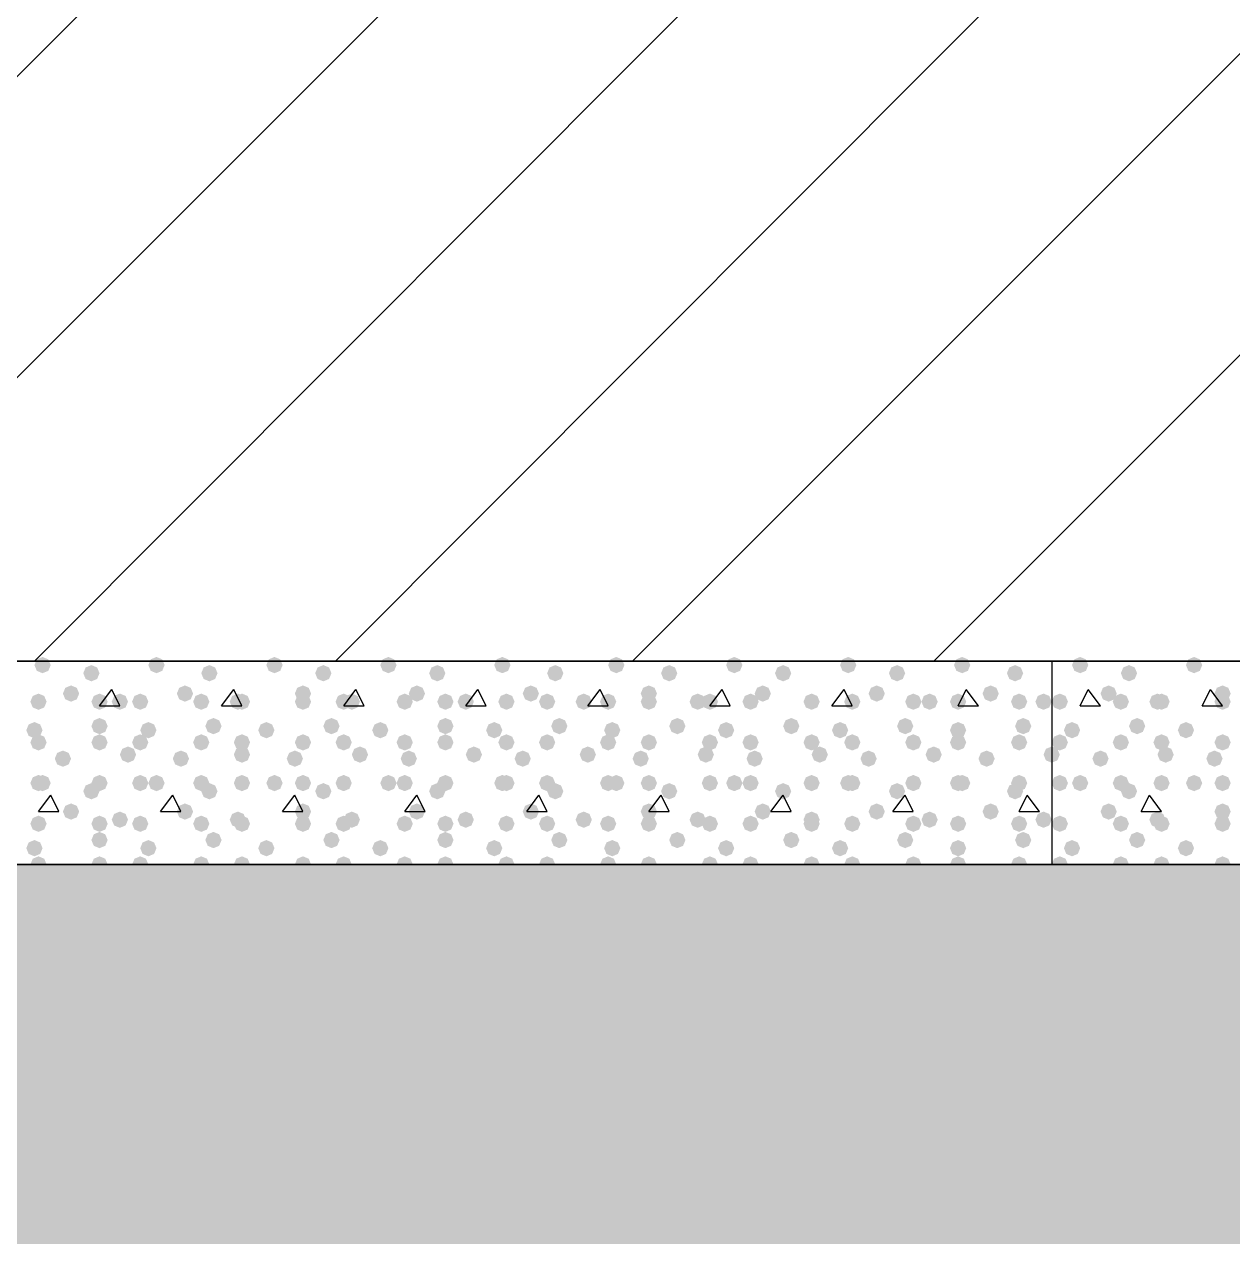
# Model space of a CAD drawing. Header units: millimetres. Extents: x 0 to 420, y 0 to 297.
# Drawn here: x 98.4 to 110.98, y 138.75 to 151.36 of the extents above; entities that cross this region are included whole.
import ezdxf

# ---------------------------------------------------------------- set-up
doc = ezdxf.new("R2010")
doc.units = ezdxf.units.MM
doc.layers.get('0').update_dxf_attribs({"linetype": 'CONTINUOUS'})

msp = doc.modelspace()

# ---------------------------------------------------------------- hatches: boundary and pattern name
at = {"true_color": 0x000008}
for points in [[(98.679, 144.695333), (98.654129, 144.635537), (98.594333, 144.610667), (98.534538, 144.635537), (98.509667, 144.695333), (98.534537, 144.755129), (98.594333, 144.78), (98.654129, 144.755129)], [(99.864333, 144.695333), (99.839462, 144.635537), (99.779667, 144.610667), (99.719871, 144.635537), (99.695, 144.695333), (99.719871, 144.755129), (99.779667, 144.78), (99.839462, 144.755129)], [(101.092, 144.695333), (101.067129, 144.635537), (101.007333, 144.610667), (100.947538, 144.635537), (100.922667, 144.695333), (100.947537, 144.755129), (101.007333, 144.78), (101.067129, 144.755129)], [(102.277333, 144.695333), (102.252463, 144.635537), (102.192667, 144.610667), (102.132871, 144.635537), (102.108, 144.695333), (102.132871, 144.755129), (102.192667, 144.78), (102.252462, 144.755129)], [(103.462667, 144.695333), (103.437796, 144.635537), (103.378, 144.610667), (103.318204, 144.635537), (103.293333, 144.695333), (103.318204, 144.755129), (103.378, 144.78), (103.437796, 144.755129)], [(104.648, 144.695333), (104.623129, 144.635537), (104.563333, 144.610667), (104.503537, 144.635537), (104.478667, 144.695333), (104.503537, 144.755129), (104.563333, 144.78), (104.623129, 144.755129)], [(105.875667, 144.695333), (105.850796, 144.635537), (105.791, 144.610667), (105.731204, 144.635537), (105.706333, 144.695333), (105.731204, 144.755129), (105.791, 144.78), (105.850796, 144.755129)], [(107.061, 144.695333), (107.036129, 144.635537), (106.976333, 144.610667), (106.916537, 144.635537), (106.891667, 144.695333), (106.916537, 144.755129), (106.976333, 144.78), (107.036129, 144.755129)], [(108.246333, 144.695333), (108.221463, 144.635537), (108.161667, 144.610667), (108.101871, 144.635537), (108.077, 144.695333), (108.101871, 144.755129), (108.161667, 144.78), (108.221462, 144.755129)], [(99.187, 144.610667), (99.162129, 144.550871), (99.102333, 144.526), (99.042538, 144.550871), (99.017667, 144.610667), (99.042537, 144.670462), (99.102333, 144.695333), (99.162129, 144.670463)], [(100.414667, 144.610667), (100.389796, 144.550871), (100.33, 144.526), (100.270204, 144.550871), (100.245333, 144.610667), (100.270204, 144.670462), (100.33, 144.695333), (100.389796, 144.670463)], [(101.6, 144.610667), (101.575129, 144.550871), (101.515333, 144.526), (101.455538, 144.550871), (101.430667, 144.610667), (101.455537, 144.670462), (101.515333, 144.695333), (101.575129, 144.670463)], [(102.785333, 144.610667), (102.760463, 144.550871), (102.700667, 144.526), (102.640871, 144.550871), (102.616, 144.610667), (102.640871, 144.670462), (102.700667, 144.695333), (102.760462, 144.670463)], [(104.013, 144.610667), (103.988129, 144.550871), (103.928333, 144.526), (103.868537, 144.550871), (103.843667, 144.610667), (103.868537, 144.670462), (103.928333, 144.695333), (103.988129, 144.670463)], [(105.198333, 144.610667), (105.173463, 144.550871), (105.113667, 144.526), (105.053871, 144.550871), (105.029, 144.610667), (105.053871, 144.670462), (105.113667, 144.695333), (105.173462, 144.670463)], [(106.383667, 144.610667), (106.358796, 144.550871), (106.299, 144.526), (106.239204, 144.550871), (106.214333, 144.610667), (106.239204, 144.670462), (106.299, 144.695333), (106.358796, 144.670463)], [(107.569, 144.610667), (107.544129, 144.550871), (107.484333, 144.526), (107.424538, 144.550871), (107.399667, 144.610667), (107.424537, 144.670462), (107.484333, 144.695333), (107.544129, 144.670463)], [(108.796667, 144.610667), (108.771796, 144.550871), (108.712, 144.526), (108.652204, 144.550871), (108.627333, 144.610667), (108.652204, 144.670462), (108.712, 144.695333), (108.771796, 144.670463)], [(98.975333, 144.399), (98.950463, 144.339204), (98.890667, 144.314333), (98.830871, 144.339204), (98.806, 144.399), (98.830871, 144.458796), (98.890667, 144.483667), (98.950462, 144.458796)], [(100.160667, 144.399), (100.135796, 144.339204), (100.076, 144.314333), (100.016204, 144.339204), (99.991333, 144.399), (100.016204, 144.458796), (100.076, 144.483667), (100.135796, 144.458796)], [(101.388333, 144.399), (101.363463, 144.339204), (101.303667, 144.314333), (101.243871, 144.339204), (101.219, 144.399), (101.243871, 144.458796), (101.303667, 144.483667), (101.363462, 144.458796)], [(102.573667, 144.399), (102.548796, 144.339204), (102.489, 144.314333), (102.429204, 144.339204), (102.404333, 144.399), (102.429204, 144.458796), (102.489, 144.483667), (102.548796, 144.458796)], [(103.759, 144.399), (103.734129, 144.339204), (103.674333, 144.314333), (103.614538, 144.339204), (103.589667, 144.399), (103.614537, 144.458796), (103.674333, 144.483667), (103.734129, 144.458796)], [(104.986667, 144.399), (104.961796, 144.339204), (104.902, 144.314333), (104.842204, 144.339204), (104.817333, 144.399), (104.842204, 144.458796), (104.902, 144.483667), (104.961796, 144.458796)], [(106.172, 144.399), (106.147129, 144.339204), (106.087333, 144.314333), (106.027538, 144.339204), (106.002667, 144.399), (106.027537, 144.458796), (106.087333, 144.483667), (106.147129, 144.458796)], [(107.357333, 144.399), (107.332463, 144.339204), (107.272667, 144.314333), (107.212871, 144.339204), (107.188, 144.399), (107.212871, 144.458796), (107.272667, 144.483667), (107.332462, 144.458796)], [(108.542667, 144.399), (108.517796, 144.339204), (108.458, 144.314333), (108.398204, 144.339204), (108.373333, 144.399), (108.398204, 144.458796), (108.458, 144.483667), (108.517796, 144.458796)], [(98.636667, 144.314333), (98.611796, 144.254537), (98.552, 144.229667), (98.492204, 144.254537), (98.467333, 144.314333), (98.492204, 144.374129), (98.552, 144.399), (98.611796, 144.374129)], [(99.271667, 144.314333), (99.246796, 144.254537), (99.187, 144.229667), (99.127204, 144.254537), (99.102333, 144.314333), (99.127204, 144.374129), (99.187, 144.399), (99.246796, 144.374129)], [(99.483333, 144.314333), (99.458463, 144.254537), (99.398667, 144.229667), (99.338871, 144.254537), (99.314, 144.314333), (99.338871, 144.374129), (99.398667, 144.399), (99.458462, 144.374129)], [(99.695, 144.314333), (99.670129, 144.254537), (99.610333, 144.229667), (99.550538, 144.254537), (99.525667, 144.314333), (99.550537, 144.374129), (99.610333, 144.399), (99.670129, 144.374129)], [(100.33, 144.314333), (100.305129, 144.254537), (100.245333, 144.229667), (100.185538, 144.254537), (100.160667, 144.314333), (100.185537, 144.374129), (100.245333, 144.399), (100.305129, 144.374129)], [(100.711, 144.314333), (100.686129, 144.254537), (100.626333, 144.229667), (100.566537, 144.254537), (100.541667, 144.314333), (100.566537, 144.374129), (100.626333, 144.399), (100.686129, 144.374129)], [(100.753333, 144.314333), (100.728463, 144.254537), (100.668667, 144.229667), (100.608871, 144.254537), (100.584, 144.314333), (100.608871, 144.374129), (100.668667, 144.399), (100.728462, 144.374129)], [(101.388333, 144.314333), (101.363463, 144.254537), (101.303667, 144.229667), (101.243871, 144.254537), (101.219, 144.314333), (101.243871, 144.374129), (101.303667, 144.399), (101.363462, 144.374129)], [(101.811667, 144.314333), (101.786796, 144.254537), (101.727, 144.229667), (101.667204, 144.254537), (101.642333, 144.314333), (101.667204, 144.374129), (101.727, 144.399), (101.786796, 144.374129)], [(101.896333, 144.314333), (101.871462, 144.254537), (101.811667, 144.229667), (101.751871, 144.254537), (101.727, 144.314333), (101.751871, 144.374129), (101.811667, 144.399), (101.871462, 144.374129)], [(102.446667, 144.314333), (102.421796, 144.254537), (102.362, 144.229667), (102.302204, 144.254537), (102.277333, 144.314333), (102.302204, 144.374129), (102.362, 144.399), (102.421796, 144.374129)], [(102.87, 144.314333), (102.845129, 144.254537), (102.785333, 144.229667), (102.725538, 144.254537), (102.700667, 144.314333), (102.725537, 144.374129), (102.785333, 144.399), (102.845129, 144.374129)], [(103.081667, 144.314333), (103.056796, 144.254537), (102.997, 144.229667), (102.937204, 144.254537), (102.912333, 144.314333), (102.937204, 144.374129), (102.997, 144.399), (103.056796, 144.374129)], [(103.505, 144.314333), (103.480129, 144.254537), (103.420333, 144.229667), (103.360538, 144.254537), (103.335667, 144.314333), (103.360537, 144.374129), (103.420333, 144.399), (103.480129, 144.374129)], [(103.928333, 144.314333), (103.903463, 144.254537), (103.843667, 144.229667), (103.783871, 144.254537), (103.759, 144.314333), (103.783871, 144.374129), (103.843667, 144.399), (103.903462, 144.374129)], [(104.309333, 144.314333), (104.284462, 144.254537), (104.224667, 144.229667), (104.164871, 144.254537), (104.14, 144.314333), (104.164871, 144.374129), (104.224667, 144.399), (104.284462, 144.374129)], [(104.563333, 144.314333), (104.538463, 144.254537), (104.478667, 144.229667), (104.418871, 144.254537), (104.394, 144.314333), (104.418871, 144.374129), (104.478667, 144.399), (104.538462, 144.374129)], [(104.986667, 144.314333), (104.961796, 144.254537), (104.902, 144.229667), (104.842204, 144.254537), (104.817333, 144.314333), (104.842204, 144.374129), (104.902, 144.399), (104.961796, 144.374129)], [(105.494667, 144.314333), (105.469796, 144.254537), (105.41, 144.229667), (105.350204, 144.254537), (105.325333, 144.314333), (105.350204, 144.374129), (105.41, 144.399), (105.469796, 144.374129)], [(105.621667, 144.314333), (105.596796, 144.254537), (105.537, 144.229667), (105.477204, 144.254537), (105.452333, 144.314333), (105.477204, 144.374129), (105.537, 144.399), (105.596796, 144.374129)], [(106.045, 144.314333), (106.020129, 144.254537), (105.960333, 144.229667), (105.900538, 144.254537), (105.875667, 144.314333), (105.900537, 144.374129), (105.960333, 144.399), (106.020129, 144.374129)], [(106.68, 144.314333), (106.655129, 144.254537), (106.595333, 144.229667), (106.535538, 144.254537), (106.510667, 144.314333), (106.535537, 144.374129), (106.595333, 144.399), (106.655129, 144.374129)], [(106.68, 144.314333), (106.655129, 144.254537), (106.595333, 144.229667), (106.535538, 144.254537), (106.510667, 144.314333), (106.535537, 144.374129), (106.595333, 144.399), (106.655129, 144.374129)], [(107.103333, 144.314333), (107.078463, 144.254537), (107.018667, 144.229667), (106.958871, 144.254537), (106.934, 144.314333), (106.958871, 144.374129), (107.018667, 144.399), (107.078462, 144.374129)], [(107.738333, 144.314333), (107.713463, 144.254537), (107.653667, 144.229667), (107.593871, 144.254537), (107.569, 144.314333), (107.593871, 144.374129), (107.653667, 144.399), (107.713462, 144.374129)], [(107.907667, 144.314333), (107.882796, 144.254537), (107.823, 144.229667), (107.763204, 144.254537), (107.738333, 144.314333), (107.763204, 144.374129), (107.823, 144.399), (107.882796, 144.374129)], [(108.204, 144.314333), (108.179129, 144.254537), (108.119333, 144.229667), (108.059538, 144.254537), (108.034667, 144.314333), (108.059537, 144.374129), (108.119333, 144.399), (108.179129, 144.374129)], [(108.839, 144.314333), (108.814129, 144.254537), (108.754333, 144.229667), (108.694538, 144.254537), (108.669667, 144.314333), (108.694537, 144.374129), (108.754333, 144.399), (108.814129, 144.374129)], [(109.093, 144.314333), (109.068129, 144.254537), (109.008333, 144.229667), (108.948538, 144.254537), (108.923667, 144.314333), (108.948537, 144.374129), (109.008333, 144.399), (109.068129, 144.374129)], [(98.594333, 144.018), (98.569462, 143.958204), (98.509667, 143.933333), (98.449871, 143.958204), (98.425, 144.018), (98.449871, 144.077796), (98.509667, 144.102667), (98.569462, 144.077796)], [(99.271667, 144.060333), (99.246796, 144.000537), (99.187, 143.975667), (99.127204, 144.000537), (99.102333, 144.060333), (99.127204, 144.120129), (99.187, 144.145), (99.246796, 144.120129)], [(99.779667, 144.018), (99.754796, 143.958204), (99.695, 143.933333), (99.635204, 143.958204), (99.610333, 144.018), (99.635204, 144.077796), (99.695, 144.102667), (99.754796, 144.077796)], [(100.457, 144.060333), (100.432129, 144.000537), (100.372333, 143.975667), (100.312538, 144.000537), (100.287667, 144.060333), (100.312537, 144.120129), (100.372333, 144.145), (100.432129, 144.120129)], [(101.007333, 144.018), (100.982463, 143.958204), (100.922667, 143.933333), (100.862871, 143.958204), (100.838, 144.018), (100.862871, 144.077796), (100.922667, 144.102667), (100.982462, 144.077796)], [(101.684667, 144.060333), (101.659796, 144.000537), (101.6, 143.975667), (101.540204, 144.000537), (101.515333, 144.060333), (101.540204, 144.120129), (101.6, 144.145), (101.659796, 144.120129)], [(102.192667, 144.018), (102.167796, 143.958204), (102.108, 143.933333), (102.048204, 143.958204), (102.023333, 144.018), (102.048204, 144.077796), (102.108, 144.102667), (102.167796, 144.077796)], [(102.87, 144.060333), (102.845129, 144.000537), (102.785333, 143.975667), (102.725538, 144.000537), (102.700667, 144.060333), (102.725537, 144.120129), (102.785333, 144.145), (102.845129, 144.120129)], [(103.378, 144.018), (103.353129, 143.958204), (103.293333, 143.933333), (103.233538, 143.958204), (103.208667, 144.018), (103.233537, 144.077796), (103.293333, 144.102667), (103.353129, 144.077796)], [(104.055333, 144.060333), (104.030463, 144.000537), (103.970667, 143.975667), (103.910871, 144.000537), (103.886, 144.060333), (103.910871, 144.120129), (103.970667, 144.145), (104.030462, 144.120129)], [(104.605667, 144.018), (104.580796, 143.958204), (104.521, 143.933333), (104.461204, 143.958204), (104.436333, 144.018), (104.461204, 144.077796), (104.521, 144.102667), (104.580796, 144.077796)], [(105.283, 144.060333), (105.258129, 144.000537), (105.198333, 143.975667), (105.138538, 144.000537), (105.113667, 144.060333), (105.138537, 144.120129), (105.198333, 144.145), (105.258129, 144.120129)], [(105.791, 144.018), (105.766129, 143.958204), (105.706333, 143.933333), (105.646537, 143.958204), (105.621667, 144.018), (105.646537, 144.077796), (105.706333, 144.102667), (105.766129, 144.077796)], [(106.468333, 144.060333), (106.443463, 144.000537), (106.383667, 143.975667), (106.323871, 144.000537), (106.299, 144.060333), (106.323871, 144.120129), (106.383667, 144.145), (106.443462, 144.120129)], [(106.976333, 144.018), (106.951462, 143.958204), (106.891667, 143.933333), (106.831871, 143.958204), (106.807, 144.018), (106.831871, 144.077796), (106.891667, 144.102667), (106.951462, 144.077796)], [(107.653667, 144.060333), (107.628796, 144.000537), (107.569, 143.975667), (107.509204, 144.000537), (107.484333, 144.060333), (107.509204, 144.120129), (107.569, 144.145), (107.628796, 144.120129)], [(108.204, 144.018), (108.179129, 143.958204), (108.119333, 143.933333), (108.059538, 143.958204), (108.034667, 144.018), (108.059537, 144.077796), (108.119333, 144.102667), (108.179129, 144.077796)], [(108.881333, 144.060333), (108.856462, 144.000537), (108.796667, 143.975667), (108.736871, 144.000537), (108.712, 144.060333), (108.736871, 144.120129), (108.796667, 144.145), (108.856462, 144.120129)], [(98.636667, 143.891), (98.611796, 143.831204), (98.552, 143.806333), (98.492204, 143.831204), (98.467333, 143.891), (98.492204, 143.950796), (98.552, 143.975667), (98.611796, 143.950796)], [(99.271667, 143.891), (99.246796, 143.831204), (99.187, 143.806333), (99.127204, 143.831204), (99.102333, 143.891), (99.127204, 143.950796), (99.187, 143.975667), (99.246796, 143.950796)], [(99.695, 143.891), (99.670129, 143.831204), (99.610333, 143.806333), (99.550538, 143.831204), (99.525667, 143.891), (99.550537, 143.950796), (99.610333, 143.975667), (99.670129, 143.950796)], [(100.33, 143.891), (100.305129, 143.831204), (100.245333, 143.806333), (100.185538, 143.831204), (100.160667, 143.891), (100.185537, 143.950796), (100.245333, 143.975667), (100.305129, 143.950796)], [(100.753333, 143.891), (100.728463, 143.831204), (100.668667, 143.806333), (100.608871, 143.831204), (100.584, 143.891), (100.608871, 143.950796), (100.668667, 143.975667), (100.728462, 143.950796)], [(101.388333, 143.891), (101.363463, 143.831204), (101.303667, 143.806333), (101.243871, 143.831204), (101.219, 143.891), (101.243871, 143.950796), (101.303667, 143.975667), (101.363462, 143.950796)], [(101.811667, 143.891), (101.786796, 143.831204), (101.727, 143.806333), (101.667204, 143.831204), (101.642333, 143.891), (101.667204, 143.950796), (101.727, 143.975667), (101.786796, 143.950796)], [(102.446667, 143.891), (102.421796, 143.831204), (102.362, 143.806333), (102.302204, 143.831204), (102.277333, 143.891), (102.302204, 143.950796), (102.362, 143.975667), (102.421796, 143.950796)], [(102.87, 143.891), (102.845129, 143.831204), (102.785333, 143.806333), (102.725538, 143.831204), (102.700667, 143.891), (102.725537, 143.950796), (102.785333, 143.975667), (102.845129, 143.950796)], [(103.505, 143.891), (103.480129, 143.831204), (103.420333, 143.806333), (103.360538, 143.831204), (103.335667, 143.891), (103.360537, 143.950796), (103.420333, 143.975667), (103.480129, 143.950796)], [(103.928333, 143.891), (103.903463, 143.831204), (103.843667, 143.806333), (103.783871, 143.831204), (103.759, 143.891), (103.783871, 143.950796), (103.843667, 143.975667), (103.903462, 143.950796)], [(104.563333, 143.891), (104.538463, 143.831204), (104.478667, 143.806333), (104.418871, 143.831204), (104.394, 143.891), (104.418871, 143.950796), (104.478667, 143.975667), (104.538462, 143.950796)], [(104.986667, 143.891), (104.961796, 143.831204), (104.902, 143.806333), (104.842204, 143.831204), (104.817333, 143.891), (104.842204, 143.950796), (104.902, 143.975667), (104.961796, 143.950796)], [(105.621667, 143.891), (105.596796, 143.831204), (105.537, 143.806333), (105.477204, 143.831204), (105.452333, 143.891), (105.477204, 143.950796), (105.537, 143.975667), (105.596796, 143.950796)], [(106.045, 143.891), (106.020129, 143.831204), (105.960333, 143.806333), (105.900538, 143.831204), (105.875667, 143.891), (105.900537, 143.950796), (105.960333, 143.975667), (106.020129, 143.950796)], [(106.68, 143.891), (106.655129, 143.831204), (106.595333, 143.806333), (106.535538, 143.831204), (106.510667, 143.891), (106.535537, 143.950796), (106.595333, 143.975667), (106.655129, 143.950796)], [(107.103333, 143.891), (107.078463, 143.831204), (107.018667, 143.806333), (106.958871, 143.831204), (106.934, 143.891), (106.958871, 143.950796), (107.018667, 143.975667), (107.078462, 143.950796)], [(107.738333, 143.891), (107.713463, 143.831204), (107.653667, 143.806333), (107.593871, 143.831204), (107.569, 143.891), (107.593871, 143.950796), (107.653667, 143.975667), (107.713462, 143.950796)], [(108.204, 143.891), (108.179129, 143.831204), (108.119333, 143.806333), (108.059538, 143.831204), (108.034667, 143.891), (108.059537, 143.950796), (108.119333, 143.975667), (108.179129, 143.950796)], [(108.839, 143.891), (108.814129, 143.831204), (108.754333, 143.806333), (108.694538, 143.831204), (108.669667, 143.891), (108.694537, 143.950796), (108.754333, 143.975667), (108.814129, 143.950796)], [(99.568, 143.764), (99.543129, 143.704204), (99.483333, 143.679333), (99.423537, 143.704204), (99.398667, 143.764), (99.423537, 143.823796), (99.483333, 143.848667), (99.543129, 143.823796)], [(100.753333, 143.764), (100.728463, 143.704204), (100.668667, 143.679333), (100.608871, 143.704204), (100.584, 143.764), (100.608871, 143.823796), (100.668667, 143.848667), (100.728462, 143.823796)], [(101.981, 143.764), (101.956129, 143.704204), (101.896333, 143.679333), (101.836537, 143.704204), (101.811667, 143.764), (101.836537, 143.823796), (101.896333, 143.848667), (101.956129, 143.823796)], [(103.166333, 143.764), (103.141462, 143.704204), (103.081667, 143.679333), (103.021871, 143.704204), (102.997, 143.764), (103.021871, 143.823796), (103.081667, 143.848667), (103.141462, 143.823796)], [(104.351667, 143.764), (104.326796, 143.704204), (104.267, 143.679333), (104.207204, 143.704204), (104.182333, 143.764), (104.207204, 143.823796), (104.267, 143.848667), (104.326796, 143.823796)], [(105.579333, 143.764), (105.554462, 143.704204), (105.494667, 143.679333), (105.434871, 143.704204), (105.41, 143.764), (105.434871, 143.823796), (105.494667, 143.848667), (105.554462, 143.823796)], [(106.764667, 143.764), (106.739796, 143.704204), (106.68, 143.679333), (106.620204, 143.704204), (106.595333, 143.764), (106.620204, 143.823796), (106.68, 143.848667), (106.739796, 143.823796)], [(107.95, 143.764), (107.925129, 143.704204), (107.865333, 143.679333), (107.805538, 143.704204), (107.780667, 143.764), (107.805537, 143.823796), (107.865333, 143.848667), (107.925129, 143.823796)], [(109.177667, 143.764), (109.152796, 143.704204), (109.093, 143.679333), (109.033204, 143.704204), (109.008333, 143.764), (109.033204, 143.823796), (109.093, 143.848667), (109.152796, 143.823796)], [(98.890667, 143.721667), (98.865796, 143.661871), (98.806, 143.637), (98.746204, 143.661871), (98.721333, 143.721667), (98.746204, 143.781462), (98.806, 143.806333), (98.865796, 143.781463)], [(100.118333, 143.721667), (100.093463, 143.661871), (100.033667, 143.637), (99.973871, 143.661871), (99.949, 143.721667), (99.973871, 143.781462), (100.033667, 143.806333), (100.093462, 143.781463)], [(101.303667, 143.721667), (101.278796, 143.661871), (101.219, 143.637), (101.159204, 143.661871), (101.134333, 143.721667), (101.159204, 143.781462), (101.219, 143.806333), (101.278796, 143.781463)], [(102.489, 143.721667), (102.464129, 143.661871), (102.404333, 143.637), (102.344538, 143.661871), (102.319667, 143.721667), (102.344537, 143.781462), (102.404333, 143.806333), (102.464129, 143.781463)], [(103.674333, 143.721667), (103.649462, 143.661871), (103.589667, 143.637), (103.529871, 143.661871), (103.505, 143.721667), (103.529871, 143.781462), (103.589667, 143.806333), (103.649462, 143.781463)], [(104.902, 143.721667), (104.877129, 143.661871), (104.817333, 143.637), (104.757538, 143.661871), (104.732667, 143.721667), (104.757537, 143.781462), (104.817333, 143.806333), (104.877129, 143.781463)], [(106.087333, 143.721667), (106.062463, 143.661871), (106.002667, 143.637), (105.942871, 143.661871), (105.918, 143.721667), (105.942871, 143.781462), (106.002667, 143.806333), (106.062462, 143.781463)], [(107.272667, 143.721667), (107.247796, 143.661871), (107.188, 143.637), (107.128204, 143.661871), (107.103333, 143.721667), (107.128204, 143.781462), (107.188, 143.806333), (107.247796, 143.781463)], [(108.500333, 143.721667), (108.475463, 143.661871), (108.415667, 143.637), (108.355871, 143.661871), (108.331, 143.721667), (108.355871, 143.781462), (108.415667, 143.806333), (108.475462, 143.781463)], [(98.636667, 143.467667), (98.611796, 143.407871), (98.552, 143.383), (98.492204, 143.407871), (98.467333, 143.467667), (98.492204, 143.527462), (98.552, 143.552333), (98.611796, 143.527463)], [(98.679, 143.467667), (98.654129, 143.407871), (98.594333, 143.383), (98.534538, 143.407871), (98.509667, 143.467667), (98.534537, 143.527462), (98.594333, 143.552333), (98.654129, 143.527463)], [(99.187, 143.383), (99.162129, 143.323204), (99.102333, 143.298333), (99.042538, 143.323204), (99.017667, 143.383), (99.042537, 143.442796), (99.102333, 143.467667), (99.162129, 143.442796)], [(99.271667, 143.467667), (99.246796, 143.407871), (99.187, 143.383), (99.127204, 143.407871), (99.102333, 143.467667), (99.127204, 143.527462), (99.187, 143.552333), (99.246796, 143.527463)], [(99.695, 143.467667), (99.670129, 143.407871), (99.610333, 143.383), (99.550538, 143.407871), (99.525667, 143.467667), (99.550537, 143.527462), (99.610333, 143.552333), (99.670129, 143.527463)], [(99.864333, 143.467667), (99.839462, 143.407871), (99.779667, 143.383), (99.719871, 143.407871), (99.695, 143.467667), (99.719871, 143.527462), (99.779667, 143.552333), (99.839462, 143.527463)], [(100.33, 143.467667), (100.305129, 143.407871), (100.245333, 143.383), (100.185538, 143.407871), (100.160667, 143.467667), (100.185537, 143.527462), (100.245333, 143.552333), (100.305129, 143.527463)], [(100.414667, 143.383), (100.389796, 143.323204), (100.33, 143.298333), (100.270204, 143.323204), (100.245333, 143.383), (100.270204, 143.442796), (100.33, 143.467667), (100.389796, 143.442796)], [(100.753333, 143.467667), (100.728463, 143.407871), (100.668667, 143.383), (100.608871, 143.407871), (100.584, 143.467667), (100.608871, 143.527462), (100.668667, 143.552333), (100.728462, 143.527463)], [(101.092, 143.467667), (101.067129, 143.407871), (101.007333, 143.383), (100.947538, 143.407871), (100.922667, 143.467667), (100.947537, 143.527462), (101.007333, 143.552333), (101.067129, 143.527463)], [(101.388333, 143.467667), (101.363463, 143.407871), (101.303667, 143.383), (101.243871, 143.407871), (101.219, 143.467667), (101.243871, 143.527462), (101.303667, 143.552333), (101.363462, 143.527463)], [(101.6, 143.383), (101.575129, 143.323204), (101.515333, 143.298333), (101.455538, 143.323204), (101.430667, 143.383), (101.455537, 143.442796), (101.515333, 143.467667), (101.575129, 143.442796)], [(101.811667, 143.467667), (101.786796, 143.407871), (101.727, 143.383), (101.667204, 143.407871), (101.642333, 143.467667), (101.667204, 143.527462), (101.727, 143.552333), (101.786796, 143.527463)], [(102.277333, 143.467667), (102.252463, 143.407871), (102.192667, 143.383), (102.132871, 143.407871), (102.108, 143.467667), (102.132871, 143.527462), (102.192667, 143.552333), (102.252462, 143.527463)], [(102.446667, 143.467667), (102.421796, 143.407871), (102.362, 143.383), (102.302204, 143.407871), (102.277333, 143.467667), (102.302204, 143.527462), (102.362, 143.552333), (102.421796, 143.527463)], [(102.785333, 143.383), (102.760463, 143.323204), (102.700667, 143.298333), (102.640871, 143.323204), (102.616, 143.383), (102.640871, 143.442796), (102.700667, 143.467667), (102.760462, 143.442796)], [(102.87, 143.467667), (102.845129, 143.407871), (102.785333, 143.383), (102.725538, 143.407871), (102.700667, 143.467667), (102.725537, 143.527462), (102.785333, 143.552333), (102.845129, 143.527463)], [(103.462667, 143.467667), (103.437796, 143.407871), (103.378, 143.383), (103.318204, 143.407871), (103.293333, 143.467667), (103.318204, 143.527462), (103.378, 143.552333), (103.437796, 143.527463)], [(103.505, 143.467667), (103.480129, 143.407871), (103.420333, 143.383), (103.360538, 143.407871), (103.335667, 143.467667), (103.360537, 143.527462), (103.420333, 143.552333), (103.480129, 143.527463)], [(103.928333, 143.467667), (103.903463, 143.407871), (103.843667, 143.383), (103.783871, 143.407871), (103.759, 143.467667), (103.783871, 143.527462), (103.843667, 143.552333), (103.903462, 143.527463)], [(104.013, 143.383), (103.988129, 143.323204), (103.928333, 143.298333), (103.868537, 143.323204), (103.843667, 143.383), (103.868537, 143.442796), (103.928333, 143.467667), (103.988129, 143.442796)], [(104.563333, 143.467667), (104.538463, 143.407871), (104.478667, 143.383), (104.418871, 143.407871), (104.394, 143.467667), (104.418871, 143.527462), (104.478667, 143.552333), (104.538462, 143.527463)], [(104.648, 143.467667), (104.623129, 143.407871), (104.563333, 143.383), (104.503537, 143.407871), (104.478667, 143.467667), (104.503537, 143.527462), (104.563333, 143.552333), (104.623129, 143.527463)], [(104.986667, 143.467667), (104.961796, 143.407871), (104.902, 143.383), (104.842204, 143.407871), (104.817333, 143.467667), (104.842204, 143.527462), (104.902, 143.552333), (104.961796, 143.527463)], [(105.198333, 143.383), (105.173463, 143.323204), (105.113667, 143.298333), (105.053871, 143.323204), (105.029, 143.383), (105.053871, 143.442796), (105.113667, 143.467667), (105.173462, 143.442796)], [(105.621667, 143.467667), (105.596796, 143.407871), (105.537, 143.383), (105.477204, 143.407871), (105.452333, 143.467667), (105.477204, 143.527462), (105.537, 143.552333), (105.596796, 143.527463)], [(105.875667, 143.467667), (105.850796, 143.407871), (105.791, 143.383), (105.731204, 143.407871), (105.706333, 143.467667), (105.731204, 143.527462), (105.791, 143.552333), (105.850796, 143.527463)], [(106.045, 143.467667), (106.020129, 143.407871), (105.960333, 143.383), (105.900538, 143.407871), (105.875667, 143.467667), (105.900537, 143.527462), (105.960333, 143.552333), (106.020129, 143.527463)], [(106.383667, 143.383), (106.358796, 143.323204), (106.299, 143.298333), (106.239204, 143.323204), (106.214333, 143.383), (106.239204, 143.442796), (106.299, 143.467667), (106.358796, 143.442796)], [(106.68, 143.467667), (106.655129, 143.407871), (106.595333, 143.383), (106.535538, 143.407871), (106.510667, 143.467667), (106.535537, 143.527462), (106.595333, 143.552333), (106.655129, 143.527463)], [(107.061, 143.467667), (107.036129, 143.407871), (106.976333, 143.383), (106.916537, 143.407871), (106.891667, 143.467667), (106.916537, 143.527462), (106.976333, 143.552333), (107.036129, 143.527463)], [(107.103333, 143.467667), (107.078463, 143.407871), (107.018667, 143.383), (106.958871, 143.407871), (106.934, 143.467667), (106.958871, 143.527462), (107.018667, 143.552333), (107.078462, 143.527463)], [(107.569, 143.383), (107.544129, 143.323204), (107.484333, 143.298333), (107.424538, 143.323204), (107.399667, 143.383), (107.424537, 143.442796), (107.484333, 143.467667), (107.544129, 143.442796)], [(107.738333, 143.467667), (107.713463, 143.407871), (107.653667, 143.383), (107.593871, 143.407871), (107.569, 143.467667), (107.593871, 143.527462), (107.653667, 143.552333), (107.713462, 143.527463)], [(108.204, 143.467667), (108.179129, 143.407871), (108.119333, 143.383), (108.059538, 143.407871), (108.034667, 143.467667), (108.059537, 143.527462), (108.119333, 143.552333), (108.179129, 143.527463)], [(108.246333, 143.467667), (108.221463, 143.407871), (108.161667, 143.383), (108.101871, 143.407871), (108.077, 143.467667), (108.101871, 143.527462), (108.161667, 143.552333), (108.221462, 143.527463)], [(108.796667, 143.383), (108.771796, 143.323204), (108.712, 143.298333), (108.652204, 143.323204), (108.627333, 143.383), (108.652204, 143.442796), (108.712, 143.467667), (108.771796, 143.442796)], [(108.839, 143.467667), (108.814129, 143.407871), (108.754333, 143.383), (108.694538, 143.407871), (108.669667, 143.467667), (108.694537, 143.527462), (108.754333, 143.552333), (108.814129, 143.527463)], [(98.975333, 143.171333), (98.950463, 143.111537), (98.890667, 143.086667), (98.830871, 143.111537), (98.806, 143.171333), (98.830871, 143.231129), (98.890667, 143.256), (98.950462, 143.231129)], [(100.160667, 143.171333), (100.135796, 143.111537), (100.076, 143.086667), (100.016204, 143.111537), (99.991333, 143.171333), (100.016204, 143.231129), (100.076, 143.256), (100.135796, 143.231129)], [(101.388333, 143.171333), (101.363463, 143.111537), (101.303667, 143.086667), (101.243871, 143.111537), (101.219, 143.171333), (101.243871, 143.231129), (101.303667, 143.256), (101.363462, 143.231129)], [(102.573667, 143.171333), (102.548796, 143.111537), (102.489, 143.086667), (102.429204, 143.111537), (102.404333, 143.171333), (102.429204, 143.231129), (102.489, 143.256), (102.548796, 143.231129)], [(103.759, 143.171333), (103.734129, 143.111537), (103.674333, 143.086667), (103.614538, 143.111537), (103.589667, 143.171333), (103.614537, 143.231129), (103.674333, 143.256), (103.734129, 143.231129)], [(104.986667, 143.171333), (104.961796, 143.111537), (104.902, 143.086667), (104.842204, 143.111537), (104.817333, 143.171333), (104.842204, 143.231129), (104.902, 143.256), (104.961796, 143.231129)], [(106.172, 143.171333), (106.147129, 143.111537), (106.087333, 143.086667), (106.027538, 143.111537), (106.002667, 143.171333), (106.027537, 143.231129), (106.087333, 143.256), (106.147129, 143.231129)], [(107.357333, 143.171333), (107.332463, 143.111537), (107.272667, 143.086667), (107.212871, 143.111537), (107.188, 143.171333), (107.212871, 143.231129), (107.272667, 143.256), (107.332462, 143.231129)], [(108.542667, 143.171333), (108.517796, 143.111537), (108.458, 143.086667), (108.398204, 143.111537), (108.373333, 143.171333), (108.398204, 143.231129), (108.458, 143.256), (108.517796, 143.231129)], [(98.636667, 143.044333), (98.611796, 142.984537), (98.552, 142.959667), (98.492204, 142.984537), (98.467333, 143.044333), (98.492204, 143.104129), (98.552, 143.129), (98.611796, 143.104129)], [(99.271667, 143.044333), (99.246796, 142.984537), (99.187, 142.959667), (99.127204, 142.984537), (99.102333, 143.044333), (99.127204, 143.104129), (99.187, 143.129), (99.246796, 143.104129)], [(99.483333, 143.086667), (99.458463, 143.026871), (99.398667, 143.002), (99.338871, 143.026871), (99.314, 143.086667), (99.338871, 143.146462), (99.398667, 143.171333), (99.458462, 143.146463)], [(99.695, 143.044333), (99.670129, 142.984537), (99.610333, 142.959667), (99.550538, 142.984537), (99.525667, 143.044333), (99.550537, 143.104129), (99.610333, 143.129), (99.670129, 143.104129)], [(100.33, 143.044333), (100.305129, 142.984537), (100.245333, 142.959667), (100.185538, 142.984537), (100.160667, 143.044333), (100.185537, 143.104129), (100.245333, 143.129), (100.305129, 143.104129)], [(100.711, 143.086667), (100.686129, 143.026871), (100.626333, 143.002), (100.566537, 143.026871), (100.541667, 143.086667), (100.566537, 143.146462), (100.626333, 143.171333), (100.686129, 143.146463)], [(100.753333, 143.044333), (100.728463, 142.984537), (100.668667, 142.959667), (100.608871, 142.984537), (100.584, 143.044333), (100.608871, 143.104129), (100.668667, 143.129), (100.728462, 143.104129)], [(101.388333, 143.044333), (101.363463, 142.984537), (101.303667, 142.959667), (101.243871, 142.984537), (101.219, 143.044333), (101.243871, 143.104129), (101.303667, 143.129), (101.363462, 143.104129)], [(101.811667, 143.044333), (101.786796, 142.984537), (101.727, 142.959667), (101.667204, 142.984537), (101.642333, 143.044333), (101.667204, 143.104129), (101.727, 143.129), (101.786796, 143.104129)], [(101.896333, 143.086667), (101.871462, 143.026871), (101.811667, 143.002), (101.751871, 143.026871), (101.727, 143.086667), (101.751871, 143.146462), (101.811667, 143.171333), (101.871462, 143.146463)], [(102.446667, 143.044333), (102.421796, 142.984537), (102.362, 142.959667), (102.302204, 142.984537), (102.277333, 143.044333), (102.302204, 143.104129), (102.362, 143.129), (102.421796, 143.104129)], [(102.87, 143.044333), (102.845129, 142.984537), (102.785333, 142.959667), (102.725538, 142.984537), (102.700667, 143.044333), (102.725537, 143.104129), (102.785333, 143.129), (102.845129, 143.104129)], [(103.081667, 143.086667), (103.056796, 143.026871), (102.997, 143.002), (102.937204, 143.026871), (102.912333, 143.086667), (102.937204, 143.146462), (102.997, 143.171333), (103.056796, 143.146463)], [(103.505, 143.044333), (103.480129, 142.984537), (103.420333, 142.959667), (103.360538, 142.984537), (103.335667, 143.044333), (103.360537, 143.104129), (103.420333, 143.129), (103.480129, 143.104129)], [(103.928333, 143.044333), (103.903463, 142.984537), (103.843667, 142.959667), (103.783871, 142.984537), (103.759, 143.044333), (103.783871, 143.104129), (103.843667, 143.129), (103.903462, 143.104129)], [(104.309333, 143.086667), (104.284462, 143.026871), (104.224667, 143.002), (104.164871, 143.026871), (104.14, 143.086667), (104.164871, 143.146462), (104.224667, 143.171333), (104.284462, 143.146463)], [(104.563333, 143.044333), (104.538463, 142.984537), (104.478667, 142.959667), (104.418871, 142.984537), (104.394, 143.044333), (104.418871, 143.104129), (104.478667, 143.129), (104.538462, 143.104129)], [(104.986667, 143.044333), (104.961796, 142.984537), (104.902, 142.959667), (104.842204, 142.984537), (104.817333, 143.044333), (104.842204, 143.104129), (104.902, 143.129), (104.961796, 143.104129)], [(105.494667, 143.086667), (105.469796, 143.026871), (105.41, 143.002), (105.350204, 143.026871), (105.325333, 143.086667), (105.350204, 143.146462), (105.41, 143.171333), (105.469796, 143.146463)], [(105.621667, 143.044333), (105.596796, 142.984537), (105.537, 142.959667), (105.477204, 142.984537), (105.452333, 143.044333), (105.477204, 143.104129), (105.537, 143.129), (105.596796, 143.104129)], [(106.045, 143.044333), (106.020129, 142.984537), (105.960333, 142.959667), (105.900538, 142.984537), (105.875667, 143.044333), (105.900537, 143.104129), (105.960333, 143.129), (106.020129, 143.104129)], [(106.68, 143.086667), (106.655129, 143.026871), (106.595333, 143.002), (106.535538, 143.026871), (106.510667, 143.086667), (106.535537, 143.146462), (106.595333, 143.171333), (106.655129, 143.146463)], [(106.68, 143.044333), (106.655129, 142.984537), (106.595333, 142.959667), (106.535538, 142.984537), (106.510667, 143.044333), (106.535537, 143.104129), (106.595333, 143.129), (106.655129, 143.104129)], [(107.103333, 143.044333), (107.078463, 142.984537), (107.018667, 142.959667), (106.958871, 142.984537), (106.934, 143.044333), (106.958871, 143.104129), (107.018667, 143.129), (107.078462, 143.104129)], [(107.738333, 143.044333), (107.713463, 142.984537), (107.653667, 142.959667), (107.593871, 142.984537), (107.569, 143.044333), (107.593871, 143.104129), (107.653667, 143.129), (107.713462, 143.104129)], [(107.907667, 143.086667), (107.882796, 143.026871), (107.823, 143.002), (107.763204, 143.026871), (107.738333, 143.086667), (107.763204, 143.146462), (107.823, 143.171333), (107.882796, 143.146463)], [(108.204, 143.044333), (108.179129, 142.984537), (108.119333, 142.959667), (108.059538, 142.984537), (108.034667, 143.044333), (108.059537, 143.104129), (108.119333, 143.129), (108.179129, 143.104129)], [(108.839, 143.044333), (108.814129, 142.984537), (108.754333, 142.959667), (108.694538, 142.984537), (108.669667, 143.044333), (108.694537, 143.104129), (108.754333, 143.129), (108.814129, 143.104129)], [(109.093, 143.086667), (109.068129, 143.026871), (109.008333, 143.002), (108.948538, 143.026871), (108.923667, 143.086667), (108.948537, 143.146462), (109.008333, 143.171333), (109.068129, 143.146463)], [(99.271667, 142.875), (99.246796, 142.815204), (99.187, 142.790333), (99.127204, 142.815204), (99.102333, 142.875), (99.127204, 142.934796), (99.187, 142.959667), (99.246796, 142.934796)], [(100.457, 142.875), (100.432129, 142.815204), (100.372333, 142.790333), (100.312538, 142.815204), (100.287667, 142.875), (100.312537, 142.934796), (100.372333, 142.959667), (100.432129, 142.934796)], [(101.684667, 142.875), (101.659796, 142.815204), (101.6, 142.790333), (101.540204, 142.815204), (101.515333, 142.875), (101.540204, 142.934796), (101.6, 142.959667), (101.659796, 142.934796)], [(102.87, 142.875), (102.845129, 142.815204), (102.785333, 142.790333), (102.725538, 142.815204), (102.700667, 142.875), (102.725537, 142.934796), (102.785333, 142.959667), (102.845129, 142.934796)], [(104.055333, 142.875), (104.030463, 142.815204), (103.970667, 142.790333), (103.910871, 142.815204), (103.886, 142.875), (103.910871, 142.934796), (103.970667, 142.959667), (104.030462, 142.934796)], [(105.283, 142.875), (105.258129, 142.815204), (105.198333, 142.790333), (105.138538, 142.815204), (105.113667, 142.875), (105.138537, 142.934796), (105.198333, 142.959667), (105.258129, 142.934796)], [(106.468333, 142.875), (106.443463, 142.815204), (106.383667, 142.790333), (106.323871, 142.815204), (106.299, 142.875), (106.323871, 142.934796), (106.383667, 142.959667), (106.443462, 142.934796)], [(107.653667, 142.875), (107.628796, 142.815204), (107.569, 142.790333), (107.509204, 142.815204), (107.484333, 142.875), (107.509204, 142.934796), (107.569, 142.959667), (107.628796, 142.934796)], [(108.881333, 142.875), (108.856462, 142.815204), (108.796667, 142.790333), (108.736871, 142.815204), (108.712, 142.875), (108.736871, 142.934796), (108.796667, 142.959667), (108.856462, 142.934796)], [(98.594333, 142.790333), (98.569462, 142.730537), (98.509667, 142.705667), (98.449871, 142.730537), (98.425, 142.790333), (98.449871, 142.850129), (98.509667, 142.875), (98.569462, 142.850129)], [(99.779667, 142.790333), (99.754796, 142.730537), (99.695, 142.705667), (99.635204, 142.730537), (99.610333, 142.790333), (99.635204, 142.850129), (99.695, 142.875), (99.754796, 142.850129)], [(101.007333, 142.790333), (100.982463, 142.730537), (100.922667, 142.705667), (100.862871, 142.730537), (100.838, 142.790333), (100.862871, 142.850129), (100.922667, 142.875), (100.982462, 142.850129)], [(102.192667, 142.790333), (102.167796, 142.730537), (102.108, 142.705667), (102.048204, 142.730537), (102.023333, 142.790333), (102.048204, 142.850129), (102.108, 142.875), (102.167796, 142.850129)], [(103.378, 142.790333), (103.353129, 142.730537), (103.293333, 142.705667), (103.233538, 142.730537), (103.208667, 142.790333), (103.233537, 142.850129), (103.293333, 142.875), (103.353129, 142.850129)], [(104.605667, 142.790333), (104.580796, 142.730537), (104.521, 142.705667), (104.461204, 142.730537), (104.436333, 142.790333), (104.461204, 142.850129), (104.521, 142.875), (104.580796, 142.850129)], [(105.791, 142.790333), (105.766129, 142.730537), (105.706333, 142.705667), (105.646537, 142.730537), (105.621667, 142.790333), (105.646537, 142.850129), (105.706333, 142.875), (105.766129, 142.850129)], [(106.976333, 142.790333), (106.951462, 142.730537), (106.891667, 142.705667), (106.831871, 142.730537), (106.807, 142.790333), (106.831871, 142.850129), (106.891667, 142.875), (106.951462, 142.850129)], [(108.204, 142.790333), (108.179129, 142.730537), (108.119333, 142.705667), (108.059538, 142.730537), (108.034667, 142.790333), (108.059537, 142.850129), (108.119333, 142.875), (108.179129, 142.850129)], [(98.636667, 142.621), (98.611796, 142.561204), (98.552, 142.536333), (98.492204, 142.561204), (98.467333, 142.621), (98.492204, 142.680796), (98.552, 142.705667), (98.611796, 142.680796)], [(99.271667, 142.621), (99.246796, 142.561204), (99.187, 142.536333), (99.127204, 142.561204), (99.102333, 142.621), (99.127204, 142.680796), (99.187, 142.705667), (99.246796, 142.680796)], [(99.695, 142.621), (99.670129, 142.561204), (99.610333, 142.536333), (99.550538, 142.561204), (99.525667, 142.621), (99.550537, 142.680796), (99.610333, 142.705667), (99.670129, 142.680796)], [(100.33, 142.621), (100.305129, 142.561204), (100.245333, 142.536333), (100.185538, 142.561204), (100.160667, 142.621), (100.185537, 142.680796), (100.245333, 142.705667), (100.305129, 142.680796)], [(100.753333, 142.621), (100.728463, 142.561204), (100.668667, 142.536333), (100.608871, 142.561204), (100.584, 142.621), (100.608871, 142.680796), (100.668667, 142.705667), (100.728462, 142.680796)], [(101.388333, 142.621), (101.363463, 142.561204), (101.303667, 142.536333), (101.243871, 142.561204), (101.219, 142.621), (101.243871, 142.680796), (101.303667, 142.705667), (101.363462, 142.680796)], [(101.811667, 142.621), (101.786796, 142.561204), (101.727, 142.536333), (101.667204, 142.561204), (101.642333, 142.621), (101.667204, 142.680796), (101.727, 142.705667), (101.786796, 142.680796)], [(102.446667, 142.621), (102.421796, 142.561204), (102.362, 142.536333), (102.302204, 142.561204), (102.277333, 142.621), (102.302204, 142.680796), (102.362, 142.705667), (102.421796, 142.680796)], [(102.87, 142.621), (102.845129, 142.561204), (102.785333, 142.536333), (102.725538, 142.561204), (102.700667, 142.621), (102.725537, 142.680796), (102.785333, 142.705667), (102.845129, 142.680796)], [(103.505, 142.621), (103.480129, 142.561204), (103.420333, 142.536333), (103.360538, 142.561204), (103.335667, 142.621), (103.360537, 142.680796), (103.420333, 142.705667), (103.480129, 142.680796)], [(103.928333, 142.621), (103.903463, 142.561204), (103.843667, 142.536333), (103.783871, 142.561204), (103.759, 142.621), (103.783871, 142.680796), (103.843667, 142.705667), (103.903462, 142.680796)], [(104.563333, 142.621), (104.538463, 142.561204), (104.478667, 142.536333), (104.418871, 142.561204), (104.394, 142.621), (104.418871, 142.680796), (104.478667, 142.705667), (104.538462, 142.680796)], [(104.986667, 142.621), (104.961796, 142.561204), (104.902, 142.536333), (104.842204, 142.561204), (104.817333, 142.621), (104.842204, 142.680796), (104.902, 142.705667), (104.961796, 142.680796)], [(105.621667, 142.621), (105.596796, 142.561204), (105.537, 142.536333), (105.477204, 142.561204), (105.452333, 142.621), (105.477204, 142.680796), (105.537, 142.705667), (105.596796, 142.680796)], [(106.045, 142.621), (106.020129, 142.561204), (105.960333, 142.536333), (105.900538, 142.561204), (105.875667, 142.621), (105.900537, 142.680796), (105.960333, 142.705667), (106.020129, 142.680796)], [(106.68, 142.621), (106.655129, 142.561204), (106.595333, 142.536333), (106.535538, 142.561204), (106.510667, 142.621), (106.535537, 142.680796), (106.595333, 142.705667), (106.655129, 142.680796)], [(107.103333, 142.621), (107.078463, 142.561204), (107.018667, 142.536333), (106.958871, 142.561204), (106.934, 142.621), (106.958871, 142.680796), (107.018667, 142.705667), (107.078462, 142.680796)], [(107.738333, 142.621), (107.713463, 142.561204), (107.653667, 142.536333), (107.593871, 142.561204), (107.569, 142.621), (107.593871, 142.680796), (107.653667, 142.705667), (107.713462, 142.680796)], [(108.204, 142.621), (108.179129, 142.561204), (108.119333, 142.536333), (108.059538, 142.561204), (108.034667, 142.621), (108.059537, 142.680796), (108.119333, 142.705667), (108.179129, 142.680796)], [(108.839, 142.621), (108.814129, 142.561204), (108.754333, 142.536333), (108.694538, 142.561204), (108.669667, 142.621), (108.694537, 142.680796), (108.754333, 142.705667), (108.814129, 142.680796)]]:
    msp.add_hatch(color=0, dxfattribs=at).paths.add_polyline_path(points, flags=0)
at = {"true_color": 0x000007}
for points in [[(109.474, 144.695333), (109.449129, 144.635537), (109.389333, 144.610667), (109.329538, 144.635537), (109.304667, 144.695333), (109.329537, 144.755129), (109.389333, 144.78), (109.449129, 144.755129)], [(110.659333, 144.695333), (110.634462, 144.635537), (110.574667, 144.610667), (110.514871, 144.635537), (110.49, 144.695333), (110.514871, 144.755129), (110.574667, 144.78), (110.634462, 144.755129)], [(109.982, 144.610667), (109.957129, 144.550871), (109.897333, 144.526), (109.837538, 144.550871), (109.812667, 144.610667), (109.837537, 144.670462), (109.897333, 144.695333), (109.957129, 144.670463)], [(109.770333, 144.399), (109.745463, 144.339204), (109.685667, 144.314333), (109.625871, 144.339204), (109.601, 144.399), (109.625871, 144.458796), (109.685667, 144.483667), (109.745462, 144.458796)], [(110.955667, 144.399), (110.930796, 144.339204), (110.871, 144.314333), (110.811204, 144.339204), (110.786333, 144.399), (110.811204, 144.458796), (110.871, 144.483667), (110.930796, 144.458796)], [(109.262333, 144.314333), (109.237463, 144.254537), (109.177667, 144.229667), (109.117871, 144.254537), (109.093, 144.314333), (109.117871, 144.374129), (109.177667, 144.399), (109.237462, 144.374129)], [(109.897333, 144.314333), (109.872463, 144.254537), (109.812667, 144.229667), (109.752871, 144.254537), (109.728, 144.314333), (109.752871, 144.374129), (109.812667, 144.399), (109.872462, 144.374129)], [(110.278333, 144.314333), (110.253463, 144.254537), (110.193667, 144.229667), (110.133871, 144.254537), (110.109, 144.314333), (110.133871, 144.374129), (110.193667, 144.399), (110.253462, 144.374129)], [(110.320667, 144.314333), (110.295796, 144.254537), (110.236, 144.229667), (110.176204, 144.254537), (110.151333, 144.314333), (110.176204, 144.374129), (110.236, 144.399), (110.295796, 144.374129)], [(110.955667, 144.314333), (110.930796, 144.254537), (110.871, 144.229667), (110.811204, 144.254537), (110.786333, 144.314333), (110.811204, 144.374129), (110.871, 144.399), (110.930796, 144.374129)], [(109.389333, 144.018), (109.364462, 143.958204), (109.304667, 143.933333), (109.244871, 143.958204), (109.22, 144.018), (109.244871, 144.077796), (109.304667, 144.102667), (109.364462, 144.077796)], [(110.066667, 144.060333), (110.041796, 144.000537), (109.982, 143.975667), (109.922204, 144.000537), (109.897333, 144.060333), (109.922204, 144.120129), (109.982, 144.145), (110.041796, 144.120129)], [(110.574667, 144.018), (110.549796, 143.958204), (110.49, 143.933333), (110.430204, 143.958204), (110.405333, 144.018), (110.430204, 144.077796), (110.49, 144.102667), (110.549796, 144.077796)], [(109.262333, 143.891), (109.237463, 143.831204), (109.177667, 143.806333), (109.117871, 143.831204), (109.093, 143.891), (109.117871, 143.950796), (109.177667, 143.975667), (109.237462, 143.950796)], [(109.897333, 143.891), (109.872463, 143.831204), (109.812667, 143.806333), (109.752871, 143.831204), (109.728, 143.891), (109.752871, 143.950796), (109.812667, 143.975667), (109.872462, 143.950796)], [(110.320667, 143.891), (110.295796, 143.831204), (110.236, 143.806333), (110.176204, 143.831204), (110.151333, 143.891), (110.176204, 143.950796), (110.236, 143.975667), (110.295796, 143.950796)], [(110.955667, 143.891), (110.930796, 143.831204), (110.871, 143.806333), (110.811204, 143.831204), (110.786333, 143.891), (110.811204, 143.950796), (110.871, 143.975667), (110.930796, 143.950796)], [(110.363, 143.764), (110.338129, 143.704204), (110.278333, 143.679333), (110.218538, 143.704204), (110.193667, 143.764), (110.218537, 143.823796), (110.278333, 143.848667), (110.338129, 143.823796)], [(109.685667, 143.721667), (109.660796, 143.661871), (109.601, 143.637), (109.541204, 143.661871), (109.516333, 143.721667), (109.541204, 143.781462), (109.601, 143.806333), (109.660796, 143.781463)], [(110.871, 143.721667), (110.846129, 143.661871), (110.786333, 143.637), (110.726537, 143.661871), (110.701667, 143.721667), (110.726537, 143.781462), (110.786333, 143.806333), (110.846129, 143.781463)], [(109.262333, 143.467667), (109.237463, 143.407871), (109.177667, 143.383), (109.117871, 143.407871), (109.093, 143.467667), (109.117871, 143.527462), (109.177667, 143.552333), (109.237462, 143.527463)], [(109.474, 143.467667), (109.449129, 143.407871), (109.389333, 143.383), (109.329538, 143.407871), (109.304667, 143.467667), (109.329537, 143.527462), (109.389333, 143.552333), (109.449129, 143.527463)], [(109.897333, 143.467667), (109.872463, 143.407871), (109.812667, 143.383), (109.752871, 143.407871), (109.728, 143.467667), (109.752871, 143.527462), (109.812667, 143.552333), (109.872462, 143.527463)], [(109.982, 143.383), (109.957129, 143.323204), (109.897333, 143.298333), (109.837538, 143.323204), (109.812667, 143.383), (109.837537, 143.442796), (109.897333, 143.467667), (109.957129, 143.442796)], [(110.320667, 143.467667), (110.295796, 143.407871), (110.236, 143.383), (110.176204, 143.407871), (110.151333, 143.467667), (110.176204, 143.527462), (110.236, 143.552333), (110.295796, 143.527463)], [(110.659333, 143.467667), (110.634462, 143.407871), (110.574667, 143.383), (110.514871, 143.407871), (110.49, 143.467667), (110.514871, 143.527462), (110.574667, 143.552333), (110.634462, 143.527463)], [(110.955667, 143.467667), (110.930796, 143.407871), (110.871, 143.383), (110.811204, 143.407871), (110.786333, 143.467667), (110.811204, 143.527462), (110.871, 143.552333), (110.930796, 143.527463)], [(109.770333, 143.171333), (109.745463, 143.111537), (109.685667, 143.086667), (109.625871, 143.111537), (109.601, 143.171333), (109.625871, 143.231129), (109.685667, 143.256), (109.745462, 143.231129)], [(110.955667, 143.171333), (110.930796, 143.111537), (110.871, 143.086667), (110.811204, 143.111537), (110.786333, 143.171333), (110.811204, 143.231129), (110.871, 143.256), (110.930796, 143.231129)], [(109.262333, 143.044333), (109.237463, 142.984537), (109.177667, 142.959667), (109.117871, 142.984537), (109.093, 143.044333), (109.117871, 143.104129), (109.177667, 143.129), (109.237462, 143.104129)], [(109.897333, 143.044333), (109.872463, 142.984537), (109.812667, 142.959667), (109.752871, 142.984537), (109.728, 143.044333), (109.752871, 143.104129), (109.812667, 143.129), (109.872462, 143.104129)], [(110.278333, 143.086667), (110.253463, 143.026871), (110.193667, 143.002), (110.133871, 143.026871), (110.109, 143.086667), (110.133871, 143.146462), (110.193667, 143.171333), (110.253462, 143.146463)], [(110.320667, 143.044333), (110.295796, 142.984537), (110.236, 142.959667), (110.176204, 142.984537), (110.151333, 143.044333), (110.176204, 143.104129), (110.236, 143.129), (110.295796, 143.104129)], [(110.955667, 143.044333), (110.930796, 142.984537), (110.871, 142.959667), (110.811204, 142.984537), (110.786333, 143.044333), (110.811204, 143.104129), (110.871, 143.129), (110.930796, 143.104129)], [(110.066667, 142.875), (110.041796, 142.815204), (109.982, 142.790333), (109.922204, 142.815204), (109.897333, 142.875), (109.922204, 142.934796), (109.982, 142.959667), (110.041796, 142.934796)], [(109.389333, 142.790333), (109.364462, 142.730537), (109.304667, 142.705667), (109.244871, 142.730537), (109.22, 142.790333), (109.244871, 142.850129), (109.304667, 142.875), (109.364462, 142.850129)], [(110.574667, 142.790333), (110.549796, 142.730537), (110.49, 142.705667), (110.430204, 142.730537), (110.405333, 142.790333), (110.430204, 142.850129), (110.49, 142.875), (110.549796, 142.850129)], [(109.262333, 142.621), (109.237463, 142.561204), (109.177667, 142.536333), (109.117871, 142.561204), (109.093, 142.621), (109.117871, 142.680796), (109.177667, 142.705667), (109.237462, 142.680796)], [(109.897333, 142.621), (109.872463, 142.561204), (109.812667, 142.536333), (109.752871, 142.561204), (109.728, 142.621), (109.752871, 142.680796), (109.812667, 142.705667), (109.872462, 142.680796)], [(110.320667, 142.621), (110.295796, 142.561204), (110.236, 142.536333), (110.176204, 142.561204), (110.151333, 142.621), (110.176204, 142.680796), (110.236, 142.705667), (110.295796, 142.680796)], [(110.955667, 142.621), (110.930796, 142.561204), (110.871, 142.536333), (110.811204, 142.561204), (110.786333, 142.621), (110.811204, 142.680796), (110.871, 142.705667), (110.930796, 142.680796)]]:
    msp.add_hatch(color=0, dxfattribs=at).paths.add_polyline_path(points, flags=0)
at = {"true_color": 0x000008}
h = msp.add_hatch(color=0, dxfattribs=at)
h.paths.add_polyline_path([(193.844333, 142.621), (32.469667, 142.621), (193.844333, 123.571)], flags=0)
h.paths.add_polyline_path([(32.469667, 142.621), (193.844333, 123.571), (32.469667, 123.571)], flags=0)

# ---------------------------------------------------------------- linework, layer by layer
at = {"color": 0, "true_color": 0x000007}
for points in [[(31.369, 142.621), (31.369, 165.946667), (379.603, 165.946667), (379.603, 142.621), (217.17, 142.621), (217.17, 121.454333), (193.844333, 121.454333), (193.844333, 142.621)], [(31.369, 142.621), (31.369, 165.946667), (379.603, 165.946667), (379.603, 142.621), (217.17, 142.621), (217.17, 121.454333), (193.844333, 121.454333), (193.844333, 142.621)], [(109.093, 144.737667), (109.093, 142.621), (111.209667, 142.621), (111.209667, 144.737667)]]:
    msp.add_lwpolyline(points, close=True, dxfattribs=at)
at = {"color": 0, "true_color": 0x0000fd}
msp.add_lwpolyline([(215.053333, 144.737667), (377.486333, 144.737667), (377.486333, 163.83), (33.528, 163.83), (33.528, 144.737667), (195.961, 144.737667), (195.961, 123.571), (215.053333, 123.571)], close=True, dxfattribs=at)
at = {"color": 0, "true_color": 0x000003}
for points in [[(92.244335, 144.737666), (111.336668, 163.829999)], [(95.377001, 144.737666), (114.469335, 163.829999)], [(98.509668, 144.737666), (117.559668, 163.829999)], [(101.642335, 144.737666), (120.692335, 163.829999)], [(104.732668, 144.737666), (123.825001, 163.829999)], [(107.865335, 144.737666), (126.957668, 163.829999)]]:
    msp.add_lwpolyline(points, dxfattribs=at)
at = {"color": 0, "true_color": 0x000007}
for points in [[(109.093, 144.737667), (90.000667, 144.737667)], [(109.389333, 144.272), (109.474, 144.441333)], [(109.601, 144.272), (109.474, 144.441333)], [(110.659333, 144.272), (110.744, 144.441333)], [(110.871, 144.272), (110.744, 144.441333)], [(109.389333, 144.272), (109.601, 144.272)], [(110.659333, 144.272), (110.871, 144.272)], [(110.024333, 143.171333), (110.109, 143.340667)], [(110.236, 143.171333), (110.109, 143.340667)], [(110.024333, 143.171333), (110.236, 143.171333)], [(90.000667, 142.621), (109.093, 142.621)]]:
    msp.add_lwpolyline(points, dxfattribs=at)
at = {"color": 0, "true_color": 0x000008}
for points in [[(99.187, 144.272), (99.314, 144.441333)], [(99.398667, 144.272), (99.314, 144.441333)], [(100.457, 144.272), (100.584, 144.441333)], [(100.668667, 144.272), (100.584, 144.441333)], [(101.727, 144.272), (101.854, 144.441333)], [(101.938667, 144.272), (101.854, 144.441333)], [(102.997, 144.272), (103.124, 144.441333)], [(103.208667, 144.272), (103.124, 144.441333)], [(104.267, 144.272), (104.394, 144.441333)], [(104.478667, 144.272), (104.394, 144.441333)], [(105.537, 144.272), (105.664, 144.441333)], [(105.748667, 144.272), (105.664, 144.441333)], [(106.807, 144.272), (106.934, 144.441333)], [(107.018667, 144.272), (106.934, 144.441333)], [(108.119333, 144.272), (108.204, 144.441333)], [(108.331, 144.272), (108.204, 144.441333)], [(99.187, 144.272), (99.398667, 144.272)], [(100.457, 144.272), (100.668667, 144.272)], [(101.727, 144.272), (101.938667, 144.272)], [(102.997, 144.272), (103.208667, 144.272)], [(104.267, 144.272), (104.478667, 144.272)], [(105.537, 144.272), (105.748667, 144.272)], [(106.807, 144.272), (107.018667, 144.272)], [(108.119333, 144.272), (108.331, 144.272)], [(98.552, 143.171333), (98.679, 143.340667)], [(98.763667, 143.171333), (98.679, 143.340667)], [(99.822, 143.171333), (99.949, 143.340667)], [(100.033667, 143.171333), (99.949, 143.340667)], [(101.092, 143.171333), (101.219, 143.340667)], [(101.303667, 143.171333), (101.219, 143.340667)], [(102.362, 143.171333), (102.489, 143.340667)], [(102.573667, 143.171333), (102.489, 143.340667)], [(103.632, 143.171333), (103.759, 143.340667)], [(103.843667, 143.171333), (103.759, 143.340667)], [(104.902, 143.171333), (105.029, 143.340667)], [(105.113667, 143.171333), (105.029, 143.340667)], [(106.172, 143.171333), (106.299, 143.340667)], [(106.383667, 143.171333), (106.299, 143.340667)], [(107.442, 143.171333), (107.569, 143.340667)], [(107.653667, 143.171333), (107.569, 143.340667)], [(108.754333, 143.171333), (108.839, 143.340667)], [(108.966, 143.171333), (108.839, 143.340667)], [(98.552, 143.171333), (98.763667, 143.171333)], [(99.822, 143.171333), (100.033667, 143.171333)], [(101.092, 143.171333), (101.303667, 143.171333)], [(102.362, 143.171333), (102.573667, 143.171333)], [(103.632, 143.171333), (103.843667, 143.171333)], [(104.902, 143.171333), (105.113667, 143.171333)], [(106.172, 143.171333), (106.383667, 143.171333)], [(107.442, 143.171333), (107.653667, 143.171333)], [(108.754333, 143.171333), (108.966, 143.171333)]]:
    msp.add_lwpolyline(points, dxfattribs=at)
msp.add_lwpolyline([(193.844333, 142.621), (32.469667, 142.621), (193.844333, 123.571)], close=True, dxfattribs=at)

doc.saveas('drawing.dxf')
